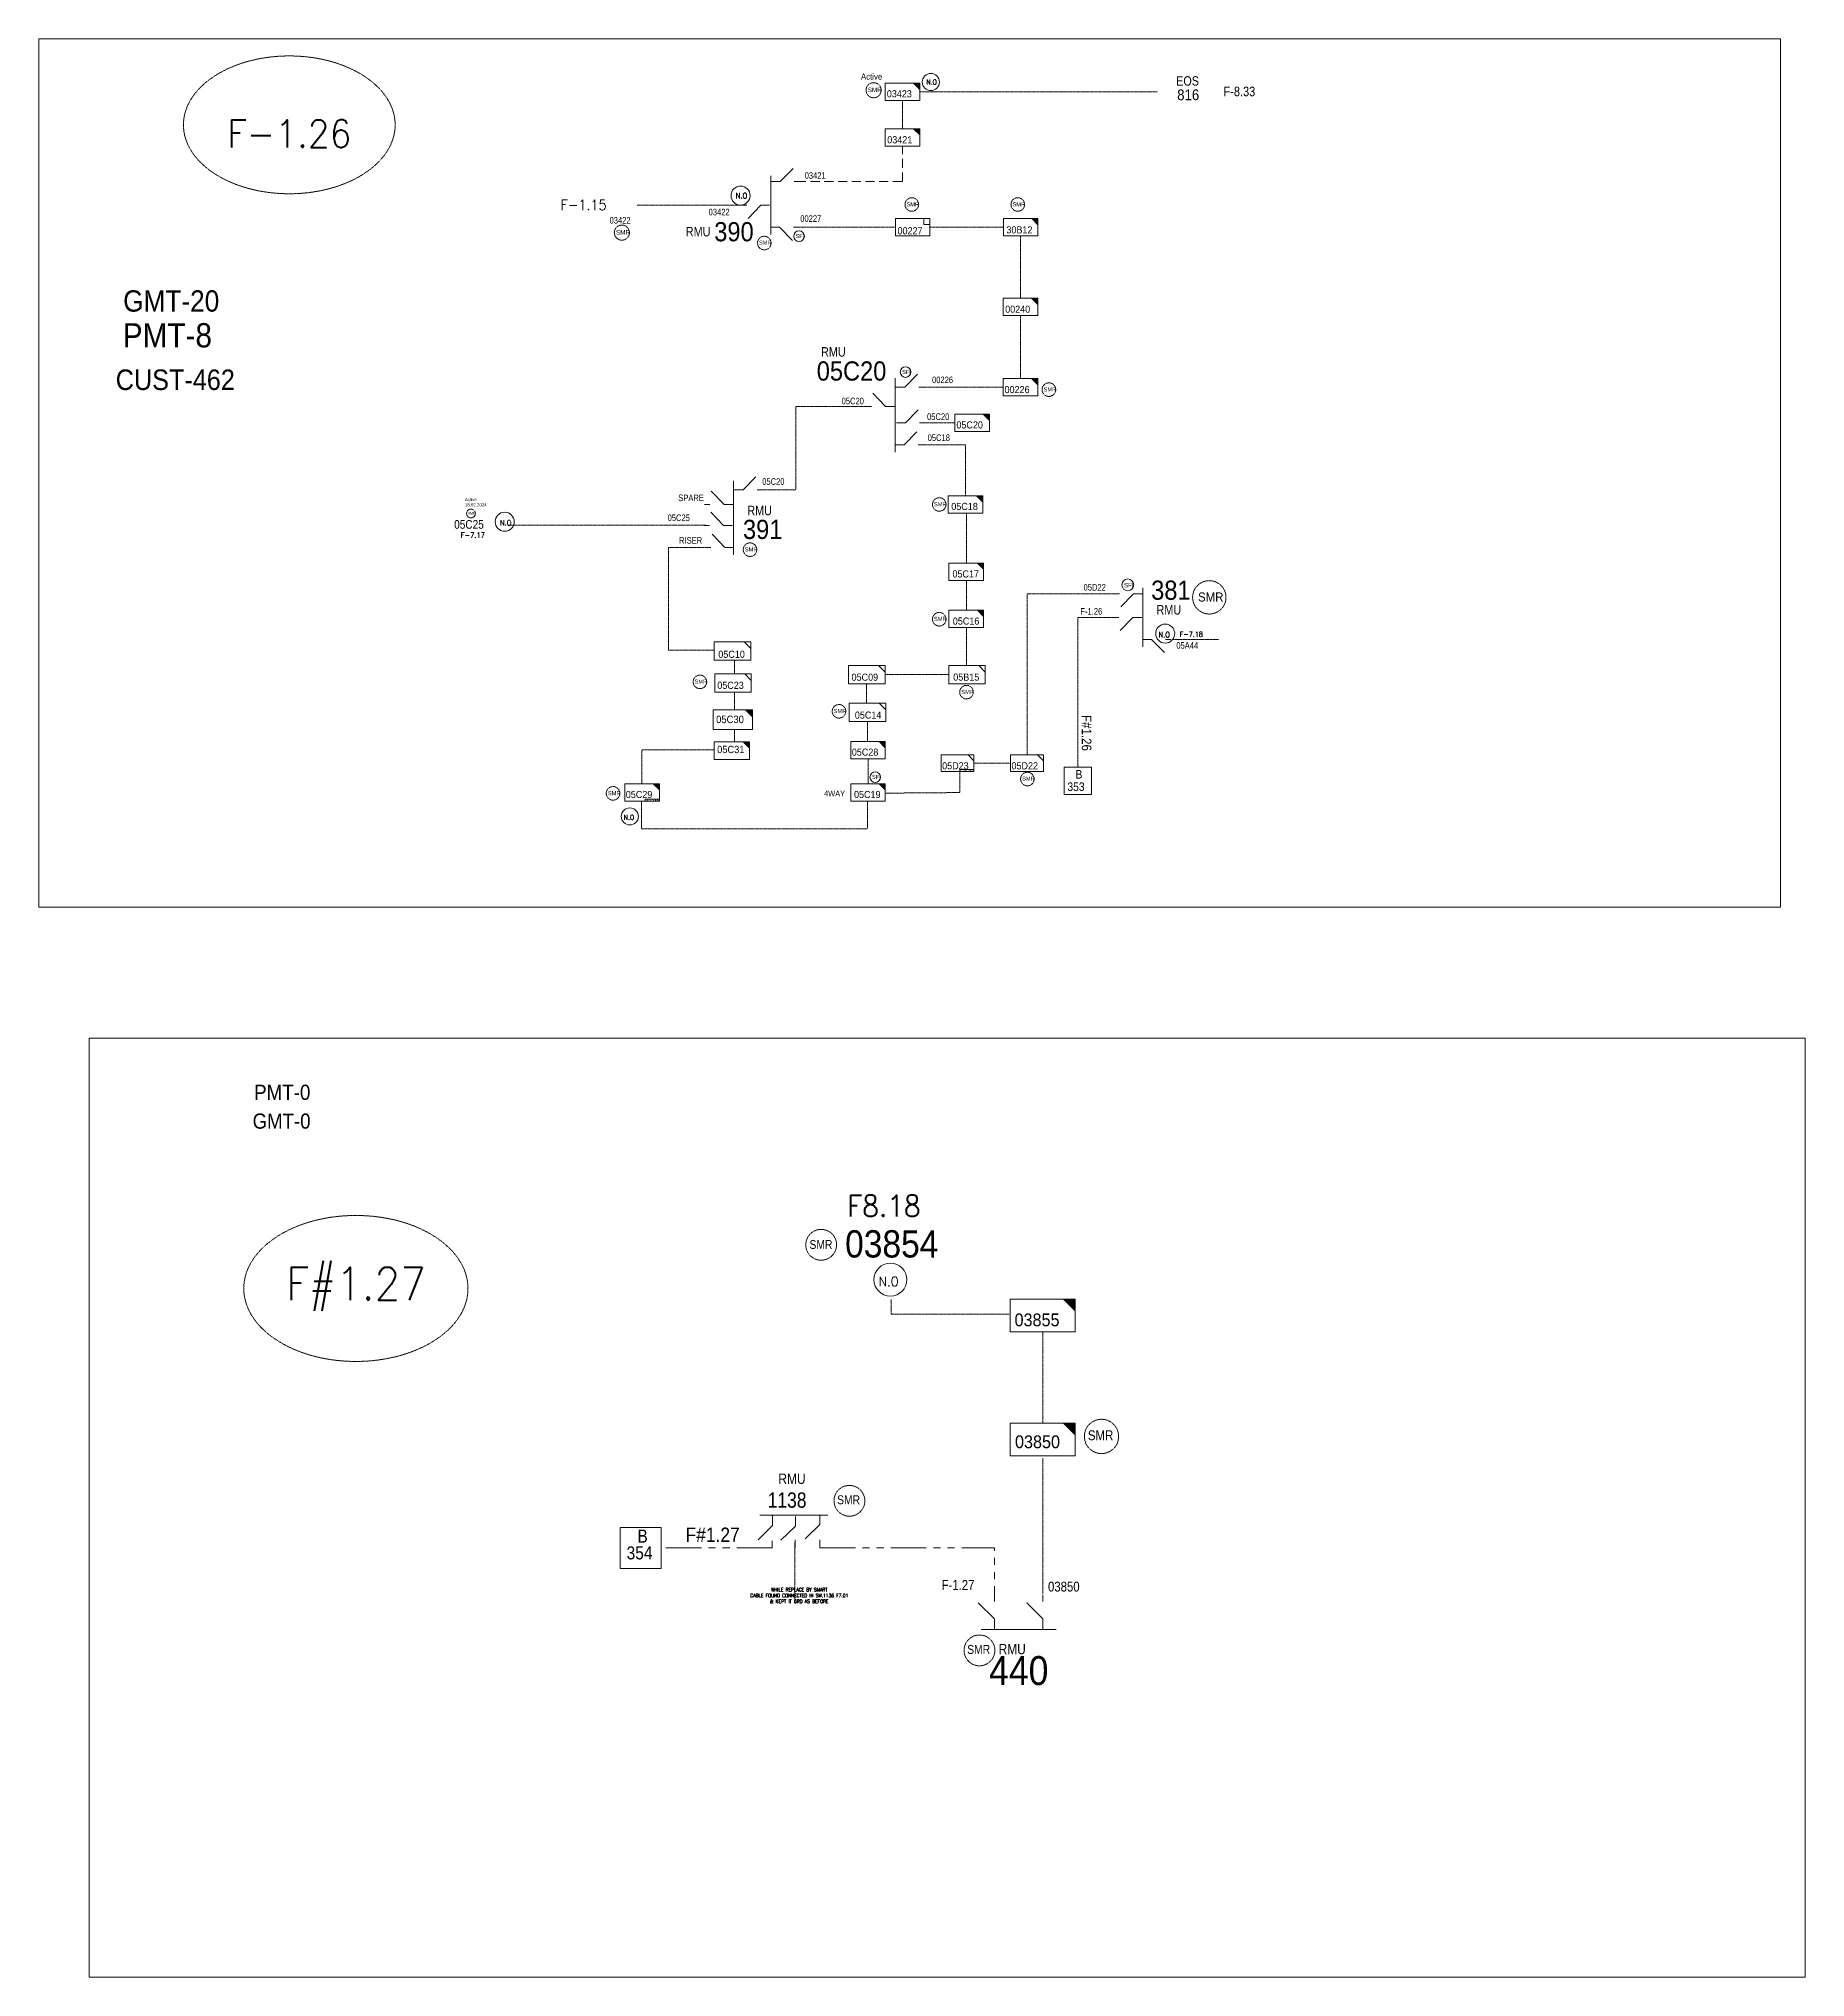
# Model space of a CAD drawing. Header units: metres. Extents: x 65984 to 144644, y -19036 to 23726.
# Drawn here: x 115148 to 116674, y -4036 to -2362 of the extents above; entities that cross this region are included whole.
import ezdxf
from ezdxf.enums import TextEntityAlignment as Align

# ---------------------------------------------------------------- set-up
doc = ezdxf.new("R2010")
doc.units = ezdxf.units.M
doc.header["$MEASUREMENT"] = 0
for name, pattern in [('( Phantom )', [2.5, 1.25, -0.25, 0.25, -0.25, 0.25, -0.25]), ('DGN Style 3', [0.013877, 0, -0.013877]), ('HIDDEN2', [2381.25, 1587.5, -793.75])]:
    doc.linetypes.add(name, pattern=pattern)
doc.layers.get('0').update_dxf_attribs({"color": 95, "lineweight": 40})
for name, color, linetype, lineweight in [('CONTRACTOR NAME', 95, 'Continuous', 40), ('d_eos', 111, 'Continuous', 40), ('d_eos no', 121, 'Continuous', 40), ('d_fco text', 95, 'Continuous', 40), ('d_switch', 95, 'Continuous', 40), ('d_tf no', 6, 'Continuous', 40), ('d_ug cable', 95, 'Continuous', 40), ('d_ug main line', 95, 'Continuous', 40), ('d_unit sub', 7, 'Continuous', 40), ('FDR  1  05', 172, 'Continuous', 40), ('fedr no', 95, 'Continuous', 40), ('GRID STATION 01', 7, 'Continuous', 40), ('Level 37', 7, 'Continuous', 0), ('O H MAIN FEEDER', 4, 'Continuous', 100), ('SW N O', 114, 'Continuous', 30)]:
    doc.layers.add(name, color=color, linetype=linetype, lineweight=lineweight)
doc.styles.add('NASKHF', font='naskhf.shx', dxfattribs={"height": 8})
doc.styles.add('Style-Arial', font='arial.ttf')
doc.styles.add('Style-ENGINEERING', font='ENGINEERING.shx')
doc.styles.add('Style-msdefault', font='msdefault.shx')
doc.styles.add('Style-STANDARD', font='STANDARD.shx')

# ---------------------------------------------------------------- blocks, each defined once
blk = doc.blocks.new('*U1248')
at = {"layer": 'CONTRACTOR NAME', "color": 140, "lineweight": 13, "ltscale": 0.498271, "flags": 128}
for points in [[(1.7, -0.5), (-3.7, -0.5), (-3.7, 0.5), (1.7, 0.5)], [(3.7, -0.5), (1.7, -0.5), (1.7, 0.5), (3.7, 0.5)]]:
    blk.add_lwpolyline(points, close=True, dxfattribs=at)
at = {"layer": 'CONTRACTOR NAME', "color": 140, "lineweight": 13, "style": 'Style-msdefault', "width": 0.945946}
for s, height, p in [('2017.08.15', 0.683, (-3.5, 0.3)), ('KIC', 0.572, (2.1, 0.3))]:
    blk.add_text(s, height=height, dxfattribs=at).set_placement(p, align=Align.TOP_LEFT)
blk = doc.blocks.new('TF_8')
at = {"color": 0, "linetype": 'ByBlock', "lineweight": -2}
blk.add_line((6.3, 4.95), (9.9, 1.35), dxfattribs=at)
blk.add_3dface([(-10.1, 4.95), (9.9, 4.95), (9.9, -5.05), (-10.1, -5.05)], dxfattribs=at)
blk = doc.blocks.new('exist.us-1000kva')
at = {"color": 0, "linetype": 'ByBlock', "lineweight": -2, "flags": 128}
blk.add_lwpolyline([(40, 12.9), (32.8, 20), (40, 20)], close=True, dxfattribs=at)
at = {"color": 0, "linetype": 'ByBlock', "lineweight": -2, "extrusion": (0, 0, -1)}
blk.add_solid([(-40, 12.9), (-32.8, 20), (-40, 20)], dxfattribs=at)
at = {"color": 0, "linetype": 'ByBlock', "lineweight": -2, "xscale": 2, "yscale": 2}
blk.add_blockref('TF_8', (20.2, 10.1), dxfattribs=at)
blk = doc.blocks.new('*U1249')
at = {"layer": 'CONTRACTOR NAME', "color": 2, "lineweight": 13, "ltscale": 0.498271, "flags": 128}
for points in [[(1.7, -0.5), (-3.7, -0.5), (-3.7, 0.5), (1.7, 0.5)], [(3.7, -0.5), (1.7, -0.5), (1.7, 0.5), (3.7, 0.5)]]:
    blk.add_lwpolyline(points, close=True, dxfattribs=at)
at = {"layer": 'CONTRACTOR NAME', "color": 2, "lineweight": 13, "style": 'Style-msdefault', "width": 0.945946}
for s, height, p in [('2017.07.25', 0.642, (-3.5, 0.3)), ('MTC', 0.572, (2, 0.3))]:
    blk.add_text(s, height=height, dxfattribs=at).set_placement(p, align=Align.TOP_LEFT)
blk = doc.blocks.new('TF3')
at = {"color": 0, "linetype": 'ByBlock', "lineweight": -2}
for p, q in [((11.3, 9), (18.3, 9)), ((18.3, 9), (18.3, 2))]:
    blk.add_line(p, q, dxfattribs=at)
at = {"color": 0, "linetype": 'ByBlock', "lineweight": -2, "flags": 128}
blk.add_lwpolyline([(18.3, 2), (11.3, 2), (11.3, 9)], dxfattribs=at)
at = {"color": 0, "linetype": 'ByBlock', "lineweight": -2}
blk.add_3dface([(-21.7, 9), (18.3, 9), (18.3, -11), (-21.7, -11)], dxfattribs=at)
blk = doc.blocks.new('*U2968')
at = {"layer": 'FDR  1  05', "color": 2, "linetype": 'Continuous', "lineweight": 13, "flags": 128}
blk.add_lwpolyline([(12.8, 10), (20, 10), (20, 2.8)], close=True, dxfattribs=at)
at = {"layer": 'FDR  1  05', "color": 2, "linetype": 'Continuous', "lineweight": 13, "xscale": 2, "yscale": 2, "rotation": 359.9999999999999}
blk.add_blockref('TF_8', (0.2, 0.1), dxfattribs=at)
blk = doc.blocks.new('*U2980')
at = {"layer": 'FDR  1  05', "color": 111, "linetype": 'Continuous', "lineweight": 13, "flags": 128}
blk.add_lwpolyline([(12.8, 10), (20, 10), (20, 2.8)], close=True, dxfattribs=at)
at = {"layer": 'FDR  1  05', "color": 111, "linetype": 'Continuous', "lineweight": 13, "xscale": 2, "yscale": 2, "rotation": 359.9999999999999}
blk.add_blockref('TF_8', (0.2, 0.1), dxfattribs=at)
blk = doc.blocks.new('*U1430')
at = {"layer": 'SW N O', "color": 3, "lineweight": 13}
blk.add_circle((0, 0), 16.8, dxfattribs=at)
at = {"layer": 'SW N O', "color": 3, "lineweight": 13, "style": 'Style-STANDARD'}
blk.add_text('N.O', height=9.6, dxfattribs=at).set_placement((1.7, -0.2), align=Align.MIDDLE_CENTER)
blk = doc.blocks.new('*U3382')
at = {"layer": 'SW N O', "color": 3, "lineweight": 13}
blk.add_circle((0, 0), 16.8, dxfattribs=at)
at = {"layer": 'SW N O', "color": 3, "lineweight": 13, "insert": (1.7, -1.8), "char_height": 9.6, "attachment_point": 5, "line_spacing_factor": 0.6, "style": 'Style-STANDARD'}
blk.add_mtext('N.O', dxfattribs=at)
blk = doc.blocks.new('*U3585')
at = {"layer": 'SW N O', "color": 3, "lineweight": 13, "extrusion": (0, 0, -1)}
blk.add_circle((0, 0), 16.8, dxfattribs=at)
at = {"layer": 'SW N O', "color": 3, "lineweight": 13, "extrusion": (0, 0, -1), "insert": (1.7, -1.8), "char_height": 9.6, "attachment_point": 5, "text_direction": (-1, 0, 0), "line_spacing_factor": 0.6, "style": 'Style-STANDARD'}
blk.add_mtext('N.O', dxfattribs=at)

msp = doc.modelspace()

# ---------------------------------------------------------------- linework, layer by layer
at = {"layer": 'd_eos', "color": 2, "linetype": 'Continuous', "lineweight": 13, "ltscale": 1.037753}
for p, q in [((115788.4, -2485.6), (115799.5, -2474.2)), ((115780.3, -2480.6), (115780.3, -2531.4)), ((115780.9, -2485.6), (115788.4, -2485.6)), ((115771.6, -2506.1), (115760.6, -2517.4)), ((115779.2, -2506.1), (115771.6, -2506.1)), ((115780.3, -2525.1), (115787.8, -2525.1)), ((115787.8, -2525.1), (115798.9, -2536.5)), ((115748.1, -2744.1), (115748.1, -2807.9)), ((115756.3, -2751.9), (115767.3, -2740.5)), ((115739.8, -2764.5), (115728.8, -2753.1)), ((115748.7, -2751.9), (115756.3, -2751.9)), ((115768.4, -2751.9), (115773, -2751.9)), ((115727.7, -2764.5), (115723.1, -2764.5)), ((115739.4, -2782.6), (115728.4, -2771.2)), ((115747.4, -2764.5), (115739.8, -2764.5)), ((115727.3, -2782.6), (115722.8, -2782.6)), ((115740.5, -2801.6), (115729.5, -2790.2)), ((115747, -2782.6), (115739.4, -2782.6)), ((115728.4, -2801.6), (115723.9, -2801.6)), ((115748.1, -2801.6), (115740.5, -2801.6)), ((116081.3, -2841.6), (116076.7, -2841.6)), ((116093.4, -2841.6), (116082.4, -2852.9)), ((116101, -2841.6), (116093.4, -2841.6)), ((116101.6, -2836.6), (116101.6, -2887.3)), ((116080.8, -2862), (116076.2, -2862)), ((116092.9, -2862), (116081.9, -2873.4)), ((116100.5, -2862), (116092.9, -2862)), ((116101.6, -2881), (116109.1, -2881)), ((116109.1, -2881), (116120.2, -2892.4)), ((116121.2, -2881), (116125.8, -2881))]:
    msp.add_line(p, q, dxfattribs=at)
at = {"layer": 'd_eos', "color": 7, "linetype": 'Continuous', "lineweight": 13, "ltscale": 1.037753}
for p, q in [((115800.5, -2485.6), (115805.1, -2485.6)), ((115759.5, -2506.1), (115754.9, -2506.1)), ((115799.9, -2525.1), (115804.5, -2525.1)), ((115887.7, -2655.5), (115887.7, -2719.3)), ((115895.9, -2663.3), (115906.9, -2651.9)), ((115879.4, -2679.8), (115868.4, -2668.4)), ((115888.3, -2663.3), (115895.9, -2663.3)), ((115908, -2663.3), (115912.6, -2663.3)), ((115867.3, -2679.8), (115862.7, -2679.8)), ((115887, -2679.8), (115879.4, -2679.8)), ((115888.8, -2694), (115896.4, -2694)), ((115896.4, -2694), (115907.4, -2682.6)), ((115908.5, -2694), (115913.1, -2694)), ((115895.3, -2713), (115906.3, -2701.6)), ((115887.7, -2713), (115895.3, -2713)), ((115907.4, -2713), (115912, -2713))]:
    msp.add_line(p, q, dxfattribs=at)
at = {"layer": 'd_eos', "color": 2, "linetype": 'Continuous', "lineweight": 13, "ltscale": 1.141528}
for p, q in [((115781.7, -3646.4), (115769.2, -3658.6)), ((115770.8, -3637.3), (115829.4, -3637.3)), ((115781.7, -3638.1), (115781.7, -3646.4)), ((115801.5, -3646.8), (115789, -3659)), ((115801.5, -3638.5), (115801.5, -3646.8)), ((115822.5, -3645.6), (115809.9, -3657.8)), ((115822.5, -3637.3), (115822.5, -3645.6))]:
    msp.add_line(p, q, dxfattribs=at)
at = {"layer": 'd_eos', "color": 2, "linetype": 'Continuous', "lineweight": 13, "ltscale": 1.511565}
msp.add_line((115781.5, -3665.8), (115781.5, -3659.5), dxfattribs=at)
at = {"layer": 'd_eos', "color": 2, "linetype": 'Continuous', "lineweight": 13, "ltscale": 1.662722}
for p, q in [((115801.2, -3665.6), (115801.2, -3658.7)), ((115822.6, -3665.6), (115822.6, -3658.7))]:
    msp.add_line(p, q, dxfattribs=at)
at = {"layer": 'd_eos', "color": 2, "linetype": 'Continuous', "lineweight": 13, "ltscale": 1.37415}
for p, q in [((115973.3, -3726.9), (115959.3, -3713.2)), ((115973.3, -3711.9), (115973.3, -3706.3)), ((116015.2, -3726.9), (116001.2, -3713.2)), ((116015.2, -3711.9), (116015.2, -3706.3)), ((115973.3, -3736.2), (115973.3, -3726.9)), ((116015.2, -3736.2), (116015.2, -3726.9)), ((115961.9, -3736.2), (116026.6, -3736.2))]:
    msp.add_line(p, q, dxfattribs=at)
at = {"layer": 'd_ug cable', "color": 111, "linetype": 'DGN Style 3', "lineweight": 13}
for p, q in [((115995.9, -2586.3), (115995.9, -2532.5)), ((115995.9, -2601.3), (115995.9, -2655.8)), ((115939.2, -2694), (115913.1, -2694)), ((115749, -2898.9), (115749, -2910.7)), ((115878.9, -2911.4), (115933.8, -2911.4)), ((115749, -2926.5), (115749, -2941.8)), ((115749, -2958.7), (115749, -2969.4)), ((115668.8, -2976.4), (115668.7, -3005.7)), ((115864.2, -3005.7), (115864.2, -2984.1)), ((115943.4, -2995), (115943.4, -3013.3)), ((115955.7, -2987.9), (115987.3, -2987.9)), ((115943.4, -3013.3), (115879.3, -3013.8)), ((115668.6, -3020.6), (115668.5, -3044.3))]:
    msp.add_line(p, q, dxfattribs=at)
at = {"layer": 'd_ug cable', "color": 234, "linetype": 'DGN Style 3', "lineweight": 13}
for p, q in [((116015, -3558), (116015, -3479.1)), ((116015, -3705.2), (116015, -3588.2)), ((115801.1, -3713.2), (115801.1, -3660.6))]:
    msp.add_line(p, q, dxfattribs=at)
at = {"layer": 'd_ug cable', "color": 3, "linetype": 'DGN Style 3', "lineweight": 13, "flags": 128}
msp.add_lwpolyline([(116114.2, -2408.1), (115909, -2408.1)], dxfattribs=at)
at = {"layer": 'd_ug cable', "color": 111, "linetype": 'DGN Style 3', "lineweight": 13, "flags": 128}
for points in [[(115894, -2440), (115894, -2415.6)], [(115804.5, -2525.1), (115887.8, -2525.1)], [(115981.1, -2525.1), (115917.6, -2525.1)], [(115912.6, -2663.3), (115980.9, -2663.3)], [(115773, -2751.9), (115801.7, -2751.9), (115801.7, -2679.8), (115862.7, -2679.8)], [(115912, -2713), (115948.3, -2713), (115948.3, -2757.1)], [(115949.1, -2772), (115949.1, -2815)], [(115723.9, -2801.6), (115691.8, -2801.6), (115691.8, -2890.2)], [(115949.1, -2829.9), (115949.1, -2855.9)], [(116001.5, -2980.8), (116001.5, -2841.6), (116076.7, -2841.6)], [(116076.2, -2862), (116045.4, -2862), (116045.4, -2991.4)], [(115949.1, -2870.8), (115949.1, -2903.5)], [(115691.8, -2890.2), (115731.4, -2890.2)], [(115862.9, -2919.3), (115862.9, -2936.3)], [(115863.8, -2951.9), (115863.8, -2969.1)], [(115668.8, -2976.4), (115731.2, -2976.4)], [(115863.6, -3020.6), (115863.6, -3044.4)], [(115668.4, -3044.5), (115863.6, -3044.5)]]:
    msp.add_lwpolyline(points, dxfattribs=at)
at = {"layer": 'd_ug cable', "color": 111, "linetype": 'HIDDEN2', "lineweight": 13, "ltscale": 0.004977}
msp.add_lwpolyline([(115802.7, -2485.6), (115894, -2485.6), (115894, -2454.9)], dxfattribs=at)
at = {"layer": 'd_ug cable', "color": 21, "linetype": 'DGN Style 3', "lineweight": 13, "flags": 128}
msp.add_lwpolyline([(115664.7, -2506), (115754.9, -2506)], dxfattribs=at)
at = {"layer": 'd_ug cable', "color": 241, "linetype": 'DGN Style 3', "lineweight": 13, "flags": 128}
msp.add_lwpolyline([(115554.3, -2782.4), (115724.3, -2782.4)], dxfattribs=at)
at = {"layer": 'd_ug cable', "color": 180, "linetype": 'DGN Style 3', "lineweight": 13, "flags": 128}
msp.add_lwpolyline([(116127.3, -2881), (116167, -2881)], dxfattribs=at)
at = {"layer": 'd_ug cable', "color": 234, "linetype": 'DGN Style 3', "lineweight": 13, "flags": 128}
msp.add_lwpolyline([(115884.2, -3451), (115884.2, -3463.9), (115986.2, -3463.9)], dxfattribs=at)
at = {"layer": 'd_ug cable', "color": 2, "linetype": 'DGN Style 3', "lineweight": 0}
for centre, radius in [((115869, -2406.7), 6.52), ((115902, -2505.4), 5.87), ((115993.5, -2505.4), 5.87), ((115651.6, -2529.7), 6.52), ((115774.6, -2538.7), 5.87), ((116020.4, -2665.3), 5.87), ((115925.7, -2764.5), 5.87), ((115521.3, -2772.3), 3.8), ((115762.3, -2803.5), 5.87), ((116158.9, -2844.7), 14.4), ((115925.7, -2863.6), 5.87), ((115719, -2917.7), 5.87), ((115949.2, -2926.6), 5.87), ((115839.1, -2943.1), 5.87), ((116001.8, -3001.6), 5.87), ((115644, -3014), 5.87)]:
    msp.add_circle(centre, radius, dxfattribs=at)
at = {"layer": 'd_ug cable', "color": 2, "linetype": 'Continuous', "lineweight": 13}
for centre, radius in [((115804.6, -2532.8), 4.59), ((115896.6, -2650.1), 4.59), ((116088.5, -2833.9), 5.1), ((115870.4, -3000), 4.59)]:
    msp.add_circle(centre, radius, dxfattribs=at)
at = {"layer": 'd_ug cable', "color": 2, "linetype": 'DGN Style 3', "lineweight": 13}
for centre, radius in [((115823.7, -3403.9), 13.3), ((116065.8, -3569.4), 14.8), ((115848.1, -3625), 13.3), ((115960.4, -3754.2), 13.3)]:
    msp.add_circle(centre, radius, dxfattribs=at)
at = {"layer": 'd_ug main line', "color": 234, "linetype": '( Phantom )', "lineweight": 13, "ltscale": 24.5}
msp.add_line((115689.6, -3665.7), (115786.5, -3665.7), dxfattribs=at)
at = {"layer": 'd_ug main line', "color": 234, "linetype": '( Phantom )', "lineweight": 13, "ltscale": 24.5, "flags": 128}
msp.add_lwpolyline([(115822.6, -3665.6), (115973.3, -3665.7), (115973.3, -3709.9)], dxfattribs=at)
at = {"layer": 'fedr no', "color": 82, "linetype": 'DGN Style 3', "lineweight": 13, "true_color": 0x1dc70e}
for centre, major_axis in [((115364.4, -2436.6), (91.4, 0)), ((115421.9, -3441.6), (96.8, 0))]:
    msp.add_ellipse(centre, major_axis=major_axis, ratio=0.651175, dxfattribs=at)
at = {"layer": 'GRID STATION 01', "color": 111, "lineweight": 13, "ltscale": 0.379284, "flags": 128}
msp.add_lwpolyline([(116033.7, -3014.9), (116057.2, -3014.9), (116057.2, -2991.4), (116033.7, -2991.4)], close=True, dxfattribs=at)
at = {"layer": 'GRID STATION 01', "color": 234, "lineweight": 13, "ltscale": 0.379284, "flags": 128}
msp.add_lwpolyline([(115650, -3683.5), (115650, -3648), (115685.5, -3648), (115685.5, -3683.5)], close=True, dxfattribs=at)
at = {"layer": 'O H MAIN FEEDER', "color": 140, "linetype": 'Continuous', "lineweight": 13, "flags": 128}
for points in [[(115148, -2362.3), (116652.2, -2362.3), (116652.2, -3112.2), (115148, -3112.2)], [(115191.6, -3225.5), (116673.5, -3225.5), (116673.5, -4036.5), (115191.6, -4036.5)]]:
    msp.add_lwpolyline(points, close=True, dxfattribs=at)

# ---------------------------------------------------------------- block references
at = {"layer": 'CONTRACTOR NAME', "color": 140, "lineweight": 13, "ltscale": 0.498271, "xscale": 1.65888, "yscale": 1.65888, "zscale": 1.65888}
msp.add_blockref('*U1248', (115949.5, -2994.2), dxfattribs=at)
at = {"layer": 'CONTRACTOR NAME', "color": 2, "lineweight": 13, "ltscale": 0.498271, "xscale": 1.65888, "yscale": 1.65888, "zscale": 1.65888}
msp.add_blockref('*U1249', (115677.8, -3019.8), dxfattribs=at)
at = {"layer": 'd_unit sub', "color": 234, "linetype": 'Continuous', "lineweight": 13, "xscale": 1.409827990731877, "yscale": 1.409827990731877, "zscale": 1.274305300040255, "rotation": 359.9999999999999}
msp.add_blockref('exist.us-1000kva', (115986.8, -3479.1), dxfattribs=at)
at = {"layer": 'd_unit sub', "color": 2, "linetype": 'Continuous', "lineweight": 13, "xscale": 1.409827990731877, "yscale": 1.409827990731877, "zscale": 1.274305300040255, "rotation": 359.9999999999999}
msp.add_blockref('exist.us-1000kva', (115986.8, -3586.2), dxfattribs=at)
at = {"layer": 'FDR  1  05', "color": 2, "linetype": 'Continuous', "lineweight": 13, "rotation": 359.9999999999999}
for name, p, xscale, yscale, zscale in [('exist.us-1000kva', (115879.1, -2415.6), 0.746496, 0.746496, 0.7079473889112528), ('TF3', (115904, -2524.3), 0.7464959999999999, 0.7464959999999999, 0.2157823641401495), ('exist.us-1000kva', (115981.1, -2532.5), 0.746496, 0.746496, 0.7079473889112528), ('exist.us-1000kva', (115980.9, -2670.7), 0.746496, 0.746496, 0.7079473889112528), ('exist.us-1000kva', (115933.4, -2772), 0.746496, 0.746496, 0.7079473889112528), ('exist.us-1000kva', (115934.1, -2870.8), 0.746496, 0.746496, 0.7079473889112528), ('exist.us-1000kva', (115654.1, -3020.6), 0.746496, 0.746496, 0.7079473889112528)]:
    msp.add_blockref(name, p, dxfattribs=dict(at, xscale=xscale, yscale=yscale, zscale=zscale))
at = {"layer": 'FDR  1  05', "color": 111, "linetype": 'Continuous', "lineweight": 13, "rotation": 359.9999999999999}
for p, xscale, yscale, zscale in [((115879.1, -2454.9), 0.746496, 0.746496, 0.7079473889112528), ((115980.9, -2601.3), 0.746496, 0.746496, 0.7079473889112528), ((115939.2, -2701.4), 0.746496, 0.746496, 0.7079473889112528), ((115934.1, -2830), 0.746496, 0.746496, 0.7079473889112528), ((115730.5, -2958.8), 0.8473881020863592, 0.8473881020863592, 0.6371526500201274), ((115731.2, -2984.7), 0.7667544930464081, 0.7667544930464081, 0.6371526500201274), ((115849.2, -2984.1), 0.746496, 0.746496, 0.7079473889112528), ((115849.2, -3020.6), 0.746496, 0.746496, 0.7079473889112528)]:
    msp.add_blockref('exist.us-1000kva', p, dxfattribs=dict(at, xscale=xscale, yscale=yscale, zscale=zscale))
at = {"layer": 'FDR  1  05', "color": 111, "linetype": 'Continuous', "lineweight": 13, "zscale": 0.7079473889112528}
for name, p, xscale, yscale in [('TF_8', (115747.3, -2890.9), 1.575936, 1.575936), ('TF_8', (115863.3, -2911.3), 1.575936, 1.575936), ('*U2980', (115941.5, -2987.9), 0.7079473889112528, 0.7079473889112528)]:
    msp.add_blockref(name, p, dxfattribs=dict(at, xscale=xscale, yscale=yscale))
at = {"layer": 'FDR  1  05', "color": 2, "linetype": 'Continuous', "lineweight": 13, "zscale": 0.7079473889112528}
for name, p, xscale, yscale in [('TF_8', (115747.8, -2918.5), 1.575936, 1.575936), ('TF_8', (115949.8, -2911.3), 1.575936, 1.575936), ('TF_8', (115863.9, -2944), 1.575936, 1.575936), ('*U2968', (116001.5, -2987.9), 0.7079473889112528, 0.7079473889112528)]:
    msp.add_blockref(name, p, dxfattribs=dict(at, xscale=xscale, yscale=yscale))
at = {"layer": 'SW N O', "color": 3, "lineweight": 13}
for name, p, xscale, yscale, zscale in [('*U1430', (115918.4, -2399.6), 0.4405363485128176, 0.4405363485128176, 0.4405363485128176), ('*U1430', (115754.1, -2497.7), 0.4894848316809085, 0.4894848316809085, 0.4894848316809085), ('*U3382', (115550.4, -2779.4), 0.4894848316809085, 0.4894848316809085, 0.4894848316809085)]:
    msp.add_blockref(name, p, dxfattribs=dict(at, xscale=xscale, yscale=yscale, zscale=zscale))
at = {"layer": 'SW N O', "color": 3, "lineweight": 13, "extrusion": (0, 0, -1), "rotation": 359.9996306182949}
for p, xscale, yscale, zscale in [((-116120.8, -2876), 0.4894848316809086, 0.4894848316809086, 0.4894848316809086), ((-115658.5, -3033.9), 0.4405363485128176, 0.4405363485128176, 0.4405363485128176), ((-115883.5, -3434), 0.8471102007165333, 0.8471102007165333, 0.8471102007165333)]:
    msp.add_blockref('*U3585', p, dxfattribs=dict(at, xscale=xscale, yscale=yscale, zscale=zscale))

# ---------------------------------------------------------------- texts
at = {"layer": 'd_eos no', "color": 7, "linetype": 'Continuous', "lineweight": 140, "style": 'Style-Arial', "width": 0.88}
msp.add_text('816', height=9.29, dxfattribs=at).set_placement((116150.2, -2406), align=Align.TOP_RIGHT)
at = {"layer": 'd_eos no', "color": 2, "linetype": 'Continuous', "lineweight": 13, "style": 'Style-Arial', "width": 0.88}
for s, height, p in [('390', 16.59, (115731.4, -2520.6)), ('391', 16.59, (115756.2, -2777.7)), ('381', 16.59, (116108.7, -2830.2)), ('440', 25, (115968.7, -3759.1))]:
    msp.add_text(s, height=height, dxfattribs=at).set_placement(p, align=Align.TOP_LEFT)
at = {"layer": 'd_eos no', "color": 7, "linetype": 'Continuous', "lineweight": 13, "style": 'Style-Arial', "width": 0.88}
for s, height, p in [('GMT-20', 18.42, (115220.9, -2579.5)), ('PMT-8', 20.89, (115220.6, -2607.9)), ('05C20', 16.59, (115819.9, -2640.9)), ('CUST-462', 17.72, (115214.5, -2647.9)), ('PMT-0', 13.18, (115334, -3265.6))]:
    msp.add_text(s, height=height, dxfattribs=at).set_placement(p, align=Align.TOP_LEFT)
at = {"layer": 'd_eos no', "color": 121, "linetype": 'Continuous', "lineweight": 13, "ltscale": 1.728, "style": 'Style-Arial', "width": 0.88}
msp.add_text('03854', height=23.56, dxfattribs=at).set_placement((115844.4, -3391.3), align=Align.TOP_LEFT)
at = {"layer": 'd_eos no', "color": 7, "linetype": 'Continuous', "lineweight": 13, "insert": (115332.7, -3290.5), "char_height": 13.088, "attachment_point": 1, "style": 'NASKHF'}
msp.add_mtext('\\fArial|b0|i0|c178178|p39;\\H1x;\\W0.88;GMT-0\\P', dxfattribs=at)
at = {"layer": 'd_fco text', "color": 1, "linetype": 'Continuous', "lineweight": 13, "style": 'Style-msdefault', "width": 0.82}
for height, p in [(3.49, (115801.7, -2534.4)), (3.49, (115893.7, -2651.8)), (3.87, (116085.2, -2836.1)), (3.49, (115867.6, -3001.5))]:
    msp.add_text('SFI', height=height, rotation=359.9662, dxfattribs=at).set_placement(p)
at = {"layer": 'd_switch', "color": 55, "linetype": 'Continuous', "lineweight": 13, "style": 'Style-ENGINEERING', "width": 0.857143}
msp.add_text('F-8.33', height=8.28, dxfattribs=at).set_placement((116198.6, -2403.6), align=Align.TOP_RIGHT)
at = {"layer": 'd_switch', "color": 111, "linetype": 'Continuous', "lineweight": 13, "style": 'Style-ENGINEERING', "width": 0.857143}
for s, p in [('03421', (115827.6, -2477.5)), ('00227', (115823.8, -2514.7)), ('00226', (115937.6, -2654)), ('05C18', (115934.9, -2704))]:
    msp.add_text(s, height=5.69, dxfattribs=at).set_placement(p, align=Align.TOP_RIGHT)
at = {"layer": 'd_switch', "color": 21, "linetype": 'Continuous', "lineweight": 13, "style": 'Style-ENGINEERING', "width": 0.857143}
msp.add_text('03422', height=5.69, dxfattribs=at).set_placement((115726.5, -2509.1), align=Align.TOP_LEFT)
at = {"layer": 'd_switch', "color": 2, "linetype": 'Continuous', "lineweight": 13, "style": 'Style-ENGINEERING', "width": 0.857143}
for s, p in [('03422', (115641, -2516.2)), ('SPARE', (115700.3, -2755.9)), ('05C25', (115691.1, -2773.1))]:
    msp.add_text(s, height=5.69, dxfattribs=at).set_placement(p, align=Align.TOP_LEFT)
at = {"layer": 'd_switch', "color": 111, "linetype": 'Continuous', "lineweight": 13, "style": 'Style-ENGINEERING', "width": 0.857143}
msp.add_text('05C20', height=5.69, rotation=0.0004, dxfattribs=at).set_placement((115860.6, -2672.3), align=Align.TOP_RIGHT)
at = {"layer": 'd_switch', "color": 2, "linetype": 'Continuous', "lineweight": 13, "style": 'Style-ENGINEERING', "width": 0.857143}
msp.add_text('05C20', height=5.69, dxfattribs=at).set_placement((115934.4, -2685.8), align=Align.TOP_RIGHT)
at = {"layer": 'd_switch', "color": 111, "linetype": 'Continuous', "lineweight": 13, "style": 'Style-ENGINEERING', "width": 0.857143}
for s, p in [('05C20', (115772.8, -2741.8)), ('RISER', (115701, -2792.6)), ('F-1.26', (116047.6, -2854))]:
    msp.add_text(s, height=5.69, dxfattribs=at).set_placement(p, align=Align.TOP_LEFT)
at = {"layer": 'd_switch', "color": 131, "linetype": 'Continuous', "lineweight": 13, "ltscale": 1.219316, "style": 'Style-ENGINEERING', "width": 0.857143}
msp.add_text('05C25', height=7.56, dxfattribs=at).set_placement((115506.8, -2777.9), align=Align.TOP_LEFT)
at = {"layer": 'd_switch', "color": 7, "linetype": 'Continuous', "lineweight": 13, "style": 'Style-ENGINEERING', "width": 0.857143}
for s, height, p in [('05D22', 5.69, (116050.3, -2833.2)), ('F-1.27', 8.57, (115927.7, -3693.4)), ('03850', 8.57, (116019.6, -3694.8))]:
    msp.add_text(s, height=height, dxfattribs=at).set_placement(p, align=Align.TOP_LEFT)
msp.add_text('05A44', height=5.69, rotation=0.0004, dxfattribs=at).set_placement((116149.3, -2883.4), align=Align.TOP_RIGHT)
at = {"layer": 'd_switch', "color": 2, "linetype": 'Continuous', "lineweight": 13, "ltscale": 1.356634, "style": 'Style-ENGINEERING', "width": 0.857143}
msp.add_text('1138', height=13.16, dxfattribs=at).set_placement((115777.5, -3617.8), align=Align.TOP_LEFT)
at = {"layer": 'd_tf no', "color": 1, "linetype": 'Continuous', "lineweight": 13, "style": 'Style-msdefault', "width": 0.945946}
for height, p in [(3.97, (115863.9, -2404.4)), (3.57, (115897.4, -2503.4)), (3.57, (115989, -2503.4)), (3.97, (115646.5, -2527.5)), (3.57, (115770, -2536.6)), (3.57, (116015.8, -2663.3)), (3.57, (115921.1, -2762.5)), (2.05, (115518.7, -2771.1)), (3.57, (115757.8, -2801.5)), (7.8, (116149.2, -2840.5)), (3.57, (115921.1, -2861.5)), (3.57, (115714.4, -2915.7)), (3.57, (115944.7, -2924.6)), (3.57, (115834.5, -2941.1)), (3.57, (115639.5, -3012)), (3.57, (115997.2, -2999.5))]:
    msp.add_text('SMR', height=height, dxfattribs=at).set_placement(p, align=Align.TOP_LEFT)
at = {"layer": 'd_tf no', "color": 2, "linetype": 'Continuous', "lineweight": 13, "style": 'Style-msdefault', "width": 0.945946}
for s, p in [('03423', (115880.4, -2406.7)), ('00227', (115889.7, -2525)), ('30B12', (115983.7, -2524.2)), ('00226', (115982.1, -2662.2)), ('05C18', (115936.1, -2763.1)), ('05C16', (115937.4, -2862.1)), ('05B15', (115937.8, -2910.5)), ('05C23', (115734, -2917.6)), ('05C14', (115852.8, -2943.3)), ('05C29', (115655, -3011.9))]:
    msp.add_text(s, height=6.14, dxfattribs=at).set_placement(p, align=Align.TOP_LEFT)
at = {"layer": 'd_tf no', "color": 111, "linetype": 'Continuous', "lineweight": 13, "style": 'Style-msdefault', "width": 0.945946}
for s, height, p in [('03421', 6.14, (115880.8, -2446.4)), ('00240', 6.14, (115982.6, -2592.7)), ('05C20', 6.14, (115940.5, -2692.7)), ('05C17', 6.14, (115937.1, -2821.4)), ('05C10', 6.14, (115734.9, -2890.8)), ('05C09', 6.14, (115850, -2910.6)), ('05C30', 6.43, (115733, -2946.9)), ('05C31', 6.32, (115733.9, -2972.9)), ('05C28', 6.14, (115850.2, -2975.3)), ('05D23', 6.14, (115928.2, -2987.1)), ('05C19', 6.14, (115852.1, -3011.9))]:
    msp.add_text(s, height=height, dxfattribs=at).set_placement(p, align=Align.TOP_LEFT)
at = {"layer": 'd_tf no', "color": 121, "linetype": 'Continuous', "lineweight": 13, "style": 'Style-msdefault', "width": 0.945946}
for s, height, p in [('05D22', 6.14, (115988.1, -2987.1)), ('03850', 11.05, (115991.1, -3568.5))]:
    msp.add_text(s, height=height, dxfattribs=at).set_placement(p, align=Align.TOP_LEFT)
at = {"layer": 'd_tf no', "color": 7, "linetype": 'Continuous', "lineweight": 13, "style": 'Style-msdefault', "width": 0.945946}
msp.add_text('4WAY', height=4.92, dxfattribs=at).set_placement((115826.2, -3011.7), align=Align.TOP_LEFT)
at = {"layer": 'd_tf no', "color": 234, "linetype": 'Continuous', "lineweight": 13, "style": 'Style-msdefault', "width": 0.945946}
msp.add_text('03855', height=11.05, dxfattribs=at).set_placement((115990.7, -3463.2), align=Align.TOP_LEFT)
at = {"layer": 'd_tf no', "color": 121, "linetype": 'Continuous', "lineweight": 40, "attachment_point": 1, "style": 'NASKHF'}
for s, insert, char_height in [('\\Fmsdefault;\\H1x;\\W0.945946;Active\\P', (115858.1, -2392.2), 5.328), ('\\Fmsdefault;\\H1x;\\W0.945946;Active\\P18.02.2024', (115516.1, -2758.9), 2.712)]:
    msp.add_mtext(s, dxfattribs=dict(at, insert=insert, char_height=char_height))
at = {"layer": 'fedr no', "color": 6, "linetype": 'Continuous', "lineweight": 13, "attachment_point": 5, "style": 'Style-STANDARD'}
for s, insert, char_height in [('F-1.26', (115364.4, -2444.2), 24.1), ('F#1.27\\P', (115421.9, -3442.2), 28.4)]:
    msp.add_mtext(s, dxfattribs=dict(at, insert=insert, char_height=char_height))
at = {"layer": 'fedr no', "color": 2, "linetype": 'Continuous', "lineweight": 40, "attachment_point": 5, "style": 'Style-STANDARD'}
for s, insert, char_height in [('F-1.15', (115618.6, -2505.7), 8.9), ('F-7.17\\P', (115522.9, -2790.9), 4.7), ('F-7.18', (116143.4, -2876.6), 4.48)]:
    msp.add_mtext(s, dxfattribs=dict(at, insert=insert, char_height=char_height))
for s, insert, char_height, width in [('F8.18', (115877.9, -3370.3), 18.39, 890.918), ('WHILE REPLACE BY SMART \\PCABLE FOUND CONNECTED IN SW.1136 F7.01 \\P& KEPT IT GRD AS BEFORE', (115804.8, -3706.8), 3.027, 146.683)]:
    msp.add_mtext(s, dxfattribs=dict(at, insert=insert, char_height=char_height, width=width))
at = {"layer": 'GRID STATION 01', "color": 111, "linetype": 'Continuous', "lineweight": 13, "style": 'Style-msdefault', "width": 0.9}
msp.add_text('F#1.26', height=8.29, rotation=270, dxfattribs=at).set_placement((116057.1, -2946.3), align=Align.TOP_LEFT)
at = {"layer": 'GRID STATION 01', "color": 111, "linetype": 'Continuous', "lineweight": 13, "style": 'Style-msdefault', "width": 0.888889}
for s, p in [('B', (116043.4, -2993.8)), ('353', (116036.4, -3004.5))]:
    msp.add_text(s, height=7.46, dxfattribs=at).set_placement(p, align=Align.TOP_LEFT)
at = {"layer": 'GRID STATION 01', "color": 234, "linetype": 'Continuous', "lineweight": 13, "style": 'Style-msdefault', "width": 0.9}
msp.add_text('F#1.27', height=12.5, rotation=360, dxfattribs=at).set_placement((115753.4, -3648.1), align=Align.TOP_RIGHT)
at = {"layer": 'GRID STATION 01', "color": 234, "linetype": 'Continuous', "lineweight": 13, "style": 'Style-msdefault', "width": 0.888889}
for s, height, p in [('354', 11.25, (115655.7, -3675.6)), ('B', 11.2, (115665.1, -3661.1))]:
    msp.add_text(s, height=height, dxfattribs=at).set_placement(p)
at = {"layer": 'Level 37', "color": 7, "linetype": 'Continuous', "lineweight": 100, "style": 'Style-msdefault', "width": 0.86}
msp.add_text('EOS', height=8.13, rotation=0.0004, dxfattribs=at).set_placement((116150, -2394.6), align=Align.TOP_RIGHT)
at = {"layer": 'Level 37', "color": 2, "linetype": 'Continuous', "lineweight": 13, "style": 'Style-msdefault', "width": 0.86}
for p in [(115728.1, -2524.8), (115781.2, -2765.6), (116134.6, -2851.4)]:
    msp.add_text('RMU', height=8.13, rotation=0.0004, dxfattribs=at).set_placement(p, align=Align.TOP_RIGHT)
at = {"layer": 'Level 37', "color": 7, "linetype": 'Continuous', "lineweight": 13, "style": 'Style-msdefault', "width": 0.86}
msp.add_text('RMU', height=8.13, rotation=0.0004, dxfattribs=at).set_placement((115844.9, -2628.6), align=Align.TOP_RIGHT)
at = {"layer": 'Level 37', "color": 1, "linetype": 'Continuous', "lineweight": 13, "ltscale": 1.5552, "style": 'Style-msdefault', "width": 0.86}
for p in [(115833.4, -3407.5), (115857.3, -3628), (115969.6, -3757.2)]:
    msp.add_text('SMR', height=7.74, rotation=359.9996, dxfattribs=at).set_placement(p, align=Align.RIGHT)
at = {"layer": 'Level 37', "color": 1, "linetype": 'Continuous', "lineweight": 13, "ltscale": 1.728, "style": 'Style-msdefault', "width": 0.86}
msp.add_text('SMR', height=8.6, rotation=359.9996, dxfattribs=at).set_placement((116076, -3572.7), align=Align.RIGHT)
at = {"layer": 'Level 37', "color": 2, "linetype": 'Continuous', "lineweight": 13, "ltscale": 1.1, "style": 'Style-msdefault', "width": 0.86}
for p in [(115810.2, -3601.5), (116000.4, -3748.6)]:
    msp.add_text('RMU', height=8.94, rotation=0.0004, dxfattribs=at).set_placement(p, align=Align.TOP_RIGHT)

doc.saveas('drawing.dxf')
